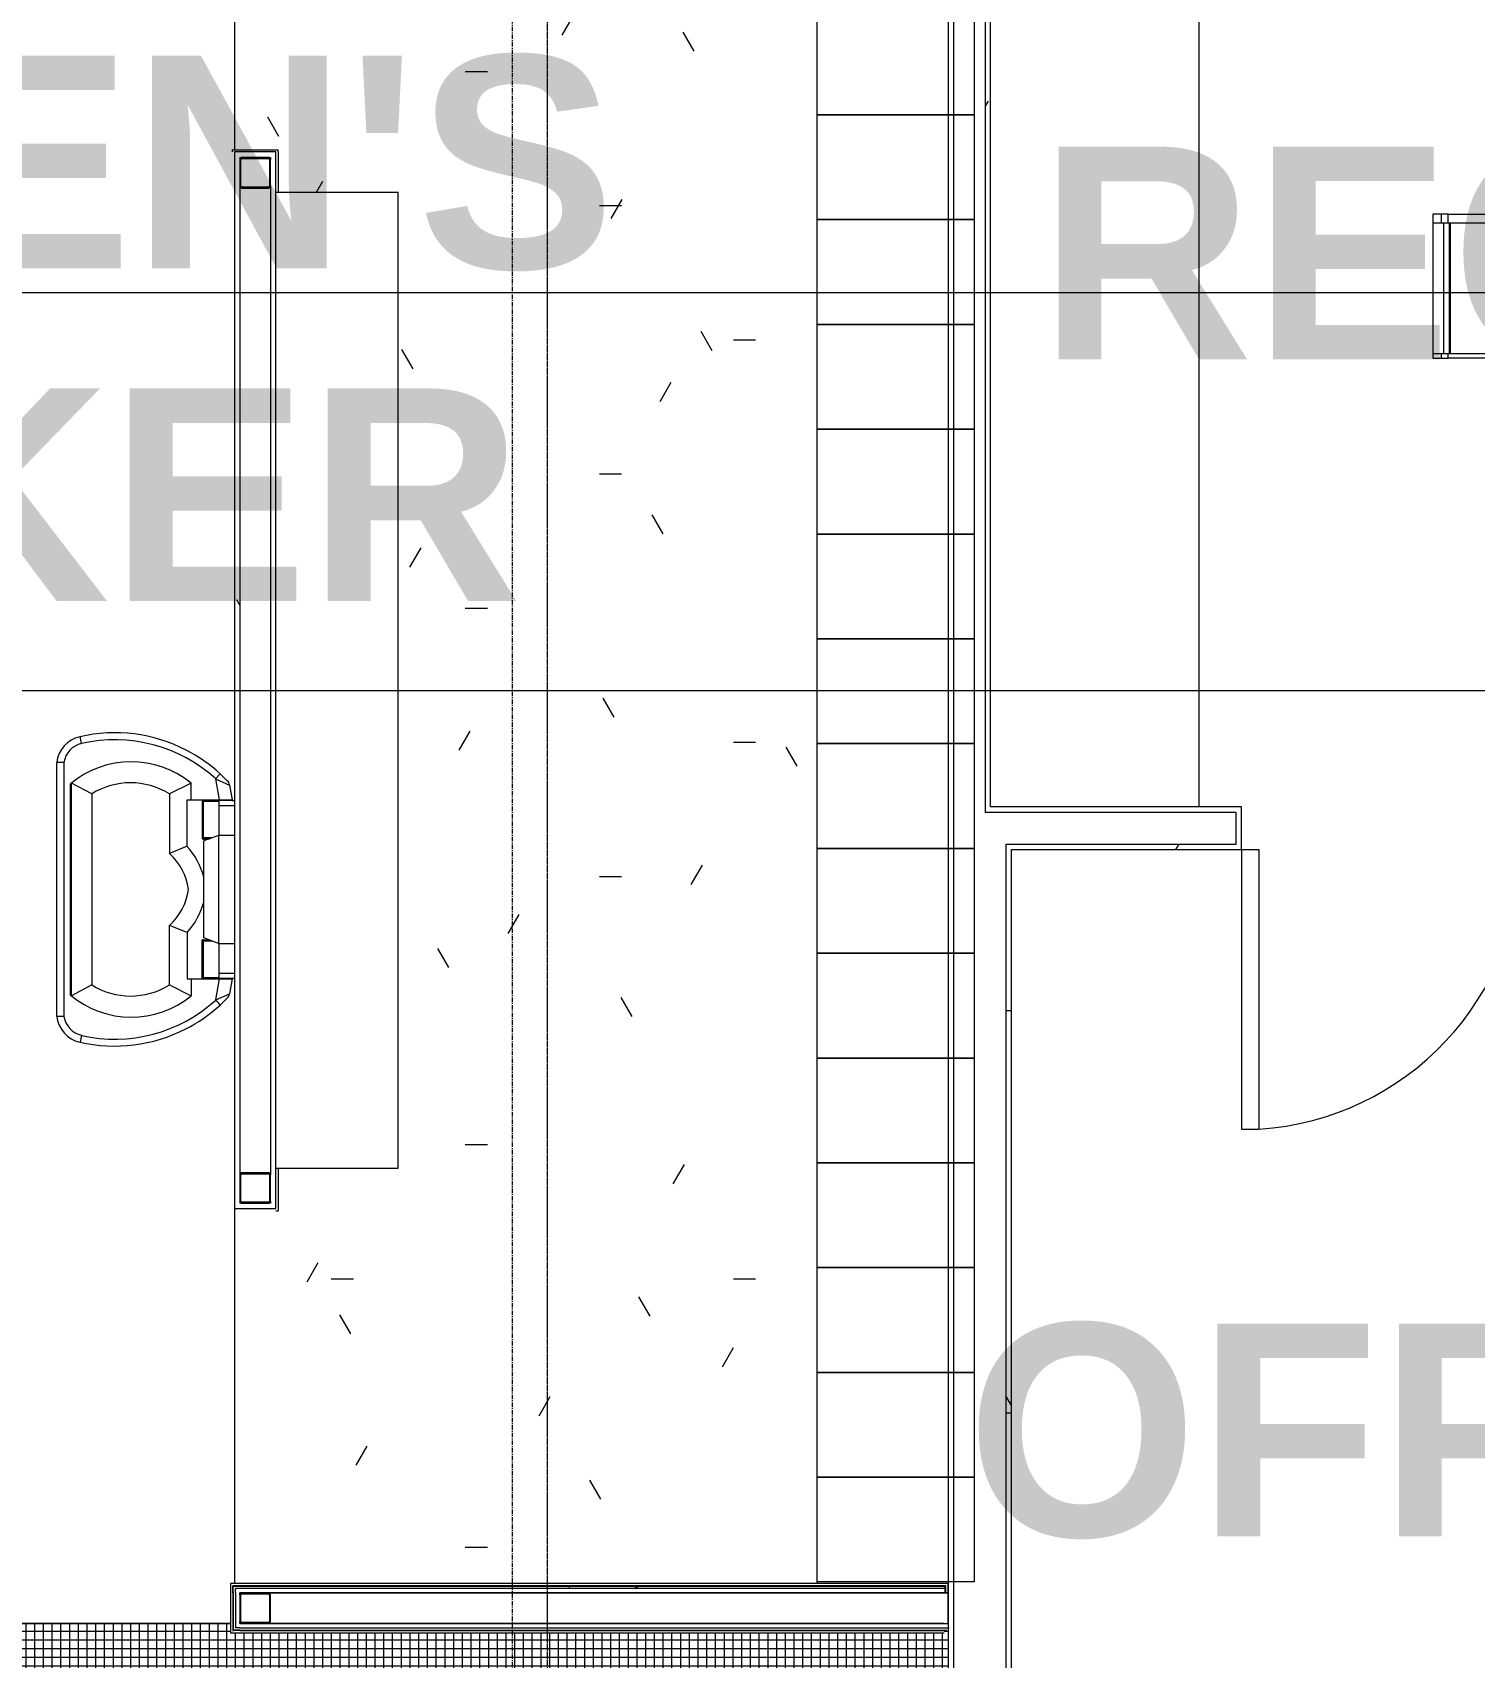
# Model space of a CAD drawing. Header units: inches. Extents: x 25369 to 33163, y -23509 to -20274.
# Drawn here: x 31563.5 to 31728.7, y -22699.3 to -22513.3 of the extents above; entities that cross this region are included whole.
import ezdxf

# ---------------------------------------------------------------- set-up
doc = ezdxf.new("R2010")
doc.units = ezdxf.units.IN
doc.header["$MEASUREMENT"] = 0
doc.linetypes.add('Grid Line 1_2_', pattern=[0.875, 0.5, -0.125, 0.125, -0.125])
for name, color, linetype, lineweight in [('A-DOOR', 31, 'Continuous', 13), ('A-FLOR', 192, 'Continuous', 13), ('A-FLOR-PATT', 8, 'Continuous', 13), ('A-WALL', 113, 'Continuous', 13), ('A-WALL-PATT', 111, 'Continuous', 25), ('G-ANNO-SYMB', 111, 'Continuous', 9), ('I-FURN', 30, 'Continuous', 13), ('I-WALL', 2, 'Continuous', 13), ('M-AREA-IDEN', 171, 'Continuous', 9), ('Q-CASE', 31, 'Continuous', 13), ('Q-SPCQ', 91, 'Continuous', 13), ('S-COLS', 52, 'Continuous', 13), ('S-GRID', 1, 'Continuous', 9)]:
    doc.layers.add(name, color=color, linetype=linetype, lineweight=lineweight)
doc.styles.add('Arial_B', font='arialbd.ttf', dxfattribs={"height": 24.354149})
pattern_1 = [(0, (5931.104, 0), (61.44, 15.36), [2.534, -43.546, 2.534, -43.546, -245.76]), (0, (5931.104, 0), (61.44, 15.36), [-92.16, 2.534, -89.626, 2.534, -43.546, -107.52]), (0, (5931.104, 0), (61.44, 15.36), [-230.4, 2.534, -28.186, 2.534, -74.266]), (120, (5954.144, 7.68), (-44.02215, 45.528601), [2.534, -43.546, 2.534, -43.546, -245.76]), (120, (5954.144, 7.68), (-44.02215, 45.528601), [-92.16, 2.534, -89.626, 2.534, -43.546, -107.52]), (120, (5954.144, 7.68), (-44.02215, 45.528601), [-230.4, 2.534, -28.186, 2.534, -74.266]), (240, (5961.824, 38.4), (-17.41785, -60.888601), [2.534, -43.546, 2.534, -43.546, -245.76]), (240, (5961.824, 38.4), (-17.41785, -60.888601), [-92.16, 2.534, -89.626, 2.534, -43.546, -107.52]), (240, (5961.824, 38.4), (-17.41785, -60.888601), [-230.4, 2.534, -28.186, 2.534, -74.266])]
pattern_2 = [(296.565, (5959.904, 17.28), (0.0001, 115.19999), [12.88, -244.715]), (33.69, (5965.66, 5.76), (-0.00014, 115.19958), [20.768, -394.592]), (33.69, (6080.86, 5.76), (-0.00014, 115.19958), [20.768, -394.592]), (33.69, (6196.06, 5.76), (-0.00014, 115.19958), [20.768, -394.592]), (116.565, (5982.944, 17.28), (0.0001, 115.19999), [12.88, -244.715]), (213.69, (5977.18, 28.8), (-0.00014, 115.19958), [20.768, -394.592]), (213.69, (6092.38, 28.8), (-0.00014, 115.19958), [20.768, -394.592]), (213.69, (6207.58, 28.8), (-0.00014, 115.19958), [20.768, -394.592]), (26.565, (6005.98, 17.28), (0.0001, 115.2), [25.76, -231.836]), (26.565, (6121.18, 17.28), (0.0001, 115.2), [25.76, -231.836]), (270, (6029.02, 28.8), (115.2, 7e-15), [11.52, -103.68]), (225, (6029.02, 17.28), (-1e-14, 115.20042), [16.292, -146.626]), (135, (6017.5, 5.76), (1e-14, 115.20042), [16.292, -146.626]), (288.435, (5982.944, 51.84), (-0.00042, 115.19956), [18.215, -346.08]), (18.435, (5988.7, 34.56), (-0.0004, 115.19956), [18.215, -346.08]), (18.435, (6103.9, 34.56), (-0.0004, 115.19956), [18.215, -346.08]), (18.435, (6219.1, 34.56), (-0.0004, 115.19956), [18.215, -346.08]), (135, (6005.98, 40.32), (1e-14, 115.20042), [16.292, -146.626]), (180, (5994.46, 51.84), (-1e-14, -115.2), [11.52, -103.68]), (251.565, (5954.144, 80.64), (0.00042, 115.19956), [18.215, -346.08]), (315, (5948.38, 63.36), (-1e-14, 115.20042), [16.292, -146.626]), (71.565, (5959.904, 51.84), (0.00042, 115.19956), [18.215, -346.08]), (135, (5965.66, 69.12), (1e-14, 115.20042), [16.292, -146.626]), (225, (6000.22, 80.64), (-1e-14, 115.20042), [16.292, -146.626]), (123.69, (5988.704, 69.12), (-0.00014, 115.19958), [20.768, -394.592]), (123.69, (6103.904, 69.12), (-0.00014, 115.19958), [20.768, -394.592]), (26.565, (5977.18, 86.4), (0.0001, 115.2), [12.88, -244.715]), (26.565, (6092.38, 86.4), (0.0001, 115.2), [12.88, -244.715]), (315, (5988.7, 92.16), (-1e-14, 115.20042), [16.292, -146.626]), (213.69, (6040.54, 109.44), (-0.00014, 115.19958), [20.768, -394.592]), (213.69, (6155.74, 109.44), (-0.00014, 115.19958), [20.768, -394.592]), (213.69, (6270.94, 109.44), (-0.00014, 115.19958), [20.768, -394.592]), (296.565, (6023.264, 97.92), (0.0001, 115.19999), [12.88, -244.715]), (45, (6029.02, 86.4), (1e-14, 115.20042), [16.292, -146.626]), (90, (6040.54, 97.92), (-115.2, 7e-15), [11.52, -103.68]), (213.69, (5988.7, 115.2), (-0.00014, 115.19958), [20.768, -394.592]), (213.69, (6103.9, 115.2), (-0.00014, 115.19958), [20.768, -394.592]), (213.69, (6219.1, 115.2), (-0.00014, 115.19958), [20.768, -394.592]), (315, (5971.42, 103.68), (-1e-14, 115.20042), [8.146, -154.772]), (26.565, (5977.18, 97.92), (0.0001, 115.2), [12.88, -244.715]), (26.565, (6092.38, 97.92), (0.0001, 115.2), [12.88, -244.715]), (90, (5988.7, 103.68), (-115.2, 7e-15), [11.52, -103.68]), (333.435, (5942.62, 109.44), (-0.0001, 115.2), [12.88, -244.715]), (333.435, (6057.82, 109.44), (-0.0001, 115.2), [12.88, -244.715]), (243.435, (5954.144, 103.68), (-0.0001, 115.19999), [12.88, -244.715]), (161.565, (5948.38, 92.16), (0.0004, 115.19956), [18.215, -346.08]), (161.565, (6063.58, 92.16), (0.0004, 115.19956), [18.215, -346.08]), (161.565, (6178.78, 92.16), (0.0004, 115.19956), [18.215, -346.08]), (45, (5931.1, 97.92), (1e-14, 115.20042), [16.292, -146.626]), (26.565, (5936.86, 0), (0.0001, 115.2), [12.88, -244.715]), (26.565, (6052.06, 0), (0.0001, 115.2), [12.88, -244.715]), (116.565, (5948.384, 5.76), (0.0001, 115.19999), [12.88, -244.715]), (206.565, (5942.62, 17.28), (0.0001, 115.2), [12.88, -244.715]), (206.565, (6057.82, 17.28), (0.0001, 115.2), [12.88, -244.715]), (296.565, (5931.104, 11.52), (0.0001, 115.19999), [12.88, -244.715]), (14.036, (6017.5, 51.84), (0.0005, 115.19957), [23.749, -451.233]), (14.036, (6132.7, 51.84), (0.0005, 115.19957), [23.749, -451.233]), (14.036, (6247.9, 51.84), (0.0005, 115.19957), [23.749, -451.233]), (14.036, (6363.1, 51.84), (0.0005, 115.19957), [23.749, -451.233]), (135, (6040.54, 57.6), (1e-14, 115.20042), [16.292, -146.626]), (198.435, (6029.02, 69.12), (-0.0004, 115.19956), [18.215, -346.08]), (198.435, (6144.22, 69.12), (-0.0004, 115.19956), [18.215, -346.08]), (198.435, (6259.42, 69.12), (-0.0004, 115.19956), [18.215, -346.08]), (296.565, (6011.744, 63.36), (0.0001, 115.19999), [12.88, -244.715]), (333.435, (5936.86, 34.56), (-0.0001, 115.2), [12.88, -244.715]), (333.435, (6052.06, 34.56), (-0.0001, 115.2), [12.88, -244.715]), (45, (5948.38, 28.8), (1e-14, 115.20042), [8.146, -154.772]), (116.565, (5954.144, 34.56), (0.0001, 115.19999), [12.88, -244.715]), (225, (5948.38, 46.08), (-1e-14, 115.20042), [16.292, -146.626])]

# ---------------------------------------------------------------- blocks, each defined once
blk = doc.blocks.new('Locker-Double Stacked - one-3246-Overall Floor Plan')
at = {"layer": 'I-FURN', "color": 43, "lineweight": 9}
for p, q in [((-6, -9), (-6, 9)), ((-6, 9), (6, 9)), ((6, 9), (6, -9)), ((6, -9), (-6, -9))]:
    blk.add_line(p, q, dxfattribs=at)
blk = doc.blocks.new('Furniture 5 - Furniture 1-2367-Overall Floor Plan')
at = {"layer": 'I-FURN', "color": 43, "lineweight": 9}
for p, q in [((25653.99, -22499.67), (25639.99, -22499.67)), ((25653.99, -22611.42), (25653.99, -22499.67)), ((25639.99, -22611.42), (25653.99, -22611.42))]:
    blk.add_line(p, q, dxfattribs=at)
blk = doc.blocks.new('HSS-Hollow Structural Section-Column - HSS3-1_2X3-1_2X1_8-V68-Overall Floor Plan')
at = {"layer": 'S-COLS', "lineweight": 9}
h = blk.add_hatch(dxfattribs=at)
h.set_pattern_fill('FP_79', color=253, style=0, pattern_type=2)
h.set_pattern_definition([(45, (-19726.787, 22693.678), (-19.00703, 19.00703), []), (45, (-19726.787, 22722.478), (-19.00703, 19.00703), [])])
h.paths.add_polyline_path([(-1.52, -1.75), (1.52, -1.75), (1.52, -1.63), (-1.52, -1.63)], flags=0)
h.paths.add_polyline_path([(-1.75, -1.52), (-1.63, -1.52), (-1.63, 1.52), (-1.75, 1.52), (-1.75, -1.4)], flags=0)
h.paths.add_polyline_path([(1.63, -1.52), (1.75, -1.52), (1.75, 1.52), (1.63, 1.52), (1.63, -1.4)], flags=0)
h.paths.add_polyline_path([(1.52, 1.63), (1.52, 1.75), (-1.52, 1.75), (-1.52, 1.63)], flags=0)
at = {"layer": 'S-COLS', "color": 7}
for p, q in [((-1.75, 1.52), (-1.75, -1.52)), ((-1.63, -1.52), (-1.63, 1.52)), ((1.52, 1.75), (-1.52, 1.75)), ((-1.52, 1.63), (1.52, 1.63)), ((1.63, 1.52), (1.63, -1.52)), ((1.75, -1.52), (1.75, 1.52)), ((1.52, -1.63), (-1.52, -1.63)), ((-1.52, -1.75), (1.52, -1.75))]:
    blk.add_line(p, q, dxfattribs=at)
for centre, radius, start, end in [((-1.52, 1.52), 0.232, 90, 180), ((-1.52, 1.52), 0.116, 90, 180), ((1.52, 1.52), 0.232, 360, 90), ((1.52, 1.52), 0.116, 0, 90), ((-1.52, -1.52), 0.232, 180, 270), ((-1.52, -1.52), 0.116, 180, 270), ((1.52, -1.52), 0.232, 270, 360), ((1.52, -1.52), 0.116, 270, 360)]:
    blk.add_arc(centre, radius, start, end, dxfattribs=at)
blk = doc.blocks.new('HSS-Hollow Structural Section-Column - HSS3-1_2X3-1_2X1_8-V69-Overall Floor Plan')
at = {"layer": 'S-COLS', "color": 7}
for p, q in [((-1.75, 1.518), (-1.75, -1.518)), ((-1.634, -1.518), (-1.634, 1.518)), ((1.518, 1.75), (-1.518, 1.75)), ((-1.518, 1.634), (1.518, 1.634)), ((1.634, 1.518), (1.634, -1.518)), ((1.75, -1.518), (1.75, 1.518)), ((1.518, -1.634), (-1.518, -1.634)), ((-1.518, -1.75), (1.518, -1.75))]:
    blk.add_line(p, q, dxfattribs=at)
for centre, radius, start, end in [((-1.518, 1.518), 0.232, 90, 180), ((-1.518, 1.518), 0.116, 90, 180), ((1.518, 1.518), 0.232, 360, 90), ((1.518, 1.518), 0.116, 0, 90), ((-1.518, -1.518), 0.232, 180, 270), ((-1.518, -1.518), 0.116, 180, 270), ((1.518, -1.518), 0.232, 270, 360), ((1.518, -1.518), 0.116, 270, 360)]:
    blk.add_arc(centre, radius, start, end, dxfattribs=at)
blk = doc.blocks.new('HSS-Hollow Structural Section-Column - HSS3-1_2X3-1_2X1_8-V74-Overall Floor Plan')
at = {"layer": 'S-COLS', "color": 7}
for p, q in [((-1.75, 1.518), (-1.75, -1.518)), ((-1.634, -1.518), (-1.634, 1.518)), ((1.518, 1.75), (-1.518, 1.75)), ((-1.518, 1.634), (1.518, 1.634)), ((1.634, 1.518), (1.634, -1.518)), ((1.75, -1.518), (1.75, 1.518)), ((1.518, -1.634), (-1.518, -1.634)), ((-1.518, -1.75), (1.518, -1.75))]:
    blk.add_line(p, q, dxfattribs=at)
for centre, radius, start, end in [((-1.518, 1.518), 0.232, 90, 180), ((-1.518, 1.518), 0.116, 90, 180), ((1.518, 1.518), 0.232, 360, 90), ((1.518, 1.518), 0.116, 0, 90), ((-1.518, -1.518), 0.232, 180, 270), ((-1.518, -1.518), 0.116, 180, 270), ((1.518, -1.518), 0.232, 270, 360), ((1.518, -1.518), 0.116, 270, 360)]:
    blk.add_arc(centre, radius, start, end, dxfattribs=at)
blk = doc.blocks.new('Change_Table-Flip_Down-Frost_Products_LTD_-1125 - Polyethylene-White-366105-Overall Floor Plan')
at = {"layer": 'Q-SPCQ', "color": 43, "lineweight": 9}
for p, q in [((25405.77, -22594.65), (25405.95, -22593.86)), ((25389.09, -22598.91), (25389.89, -22598.11)), ((25407.79, -22596.82), (25408.62, -22596.82)), ((25407.79, -22625.89), (25407.79, -22596.82)), ((25408.62, -22596.82), (25408.62, -22625.89)), ((25388.51, -22601.1), (25388.81, -22599.4)), ((25390.4, -22598.7), (25388.81, -22599.4)), ((25390.4, -22598.7), (25389.98, -22601.1)), ((25395.7, -22600.41), (25393.21, -22599.17)), ((25393.21, -22601.1), (25393.21, -22599.17)), ((25395.7, -22600.41), (25395.7, -22607.23)), ((25404.61, -22600.41), (25406.94, -22599.17)), ((25404.61, -22622.3), (25404.61, -22600.41)), ((25406.94, -22599.17), (25406.94, -22623.53)), ((25407.04, -22599.25), (25407.04, -22623.45)), ((25388.27, -22601.15), (25388.51, -22601.15)), ((25390.02, -22601.75), (25388.27, -22601.75)), ((25393.69, -22601.1), (25388.51, -22601.1)), ((25388.51, -22601.15), (25388.51, -22601.1)), ((25388.51, -22601.15), (25391.73, -22601.15)), ((25390.02, -22601.15), (25390.02, -22605.18)), ((25391.83, -22601.25), (25390.02, -22601.25)), ((25391.83, -22605.43), (25391.83, -22601.25)), ((25391.96, -22601.1), (25391.96, -22605.5)), ((25393.69, -22606.42), (25393.69, -22601.1)), ((25390.07, -22605.18), (25388.27, -22605.18)), ((25390.07, -22617.53), (25390.07, -22605.18)), ((25390.07, -22605.18), (25391.77, -22605.8)), ((25390.75, -22605.43), (25391.83, -22605.43)), ((25391.73, -22605.53), (25391.02, -22605.53)), ((25391.86, -22605.6), (25391.23, -22605.6)), ((25391.77, -22605.8), (25391.77, -22616.91)), ((25393.69, -22606.42), (25395.7, -22607.23)), ((25390.07, -22617.53), (25391.77, -22616.91)), ((25391.73, -22617.18), (25391.02, -22617.18)), ((25391.86, -22617.1), (25391.23, -22617.1)), ((25391.96, -22621.6), (25391.96, -22617.2)), ((25393.69, -22616.29), (25395.7, -22615.47)), ((25393.69, -22616.29), (25393.69, -22621.6)), ((25395.7, -22622.3), (25395.7, -22615.47)), ((25388.27, -22617.53), (25390.07, -22617.53)), ((25390.02, -22617.53), (25390.02, -22621.55)), ((25390.75, -22617.28), (25391.83, -22617.28)), ((25391.83, -22621.45), (25391.83, -22617.28)), ((25390.02, -22620.95), (25388.27, -22620.95)), ((25388.51, -22621.55), (25388.27, -22621.55)), ((25388.51, -22621.55), (25391.73, -22621.55)), ((25388.51, -22621.6), (25388.51, -22621.55)), ((25393.69, -22621.6), (25388.51, -22621.6)), ((25388.81, -22623.31), (25388.51, -22621.6)), ((25389.98, -22621.6), (25390.4, -22624.01)), ((25391.83, -22621.45), (25390.02, -22621.45)), ((25393.21, -22621.6), (25393.21, -22623.54)), ((25393.21, -22623.54), (25395.7, -22622.3)), ((25404.61, -22622.3), (25406.94, -22623.53)), ((25390.42, -22624.03), (25388.81, -22623.31)), ((25389.89, -22624.6), (25389.09, -22623.8)), ((25389.89, -22624.6), (25390.42, -22624.03)), ((25407.79, -22625.89), (25408.62, -22625.89)), ((25405.77, -22628.06), (25405.95, -22628.85))]:
    blk.add_line(p, q, dxfattribs=at)
for centre, radius, start, end in [((25401.95, -22611.33), 17.12, 77.1058, 132.4083), ((25401.98, -22611.33), 17.91, 77.1036, 117.0252), ((25405.18, -22597.23), 2.65, 8.9006, 77.1058), ((25405.21, -22597.22), 3.44, 6.6703, 77.1036), ((25401.98, -22611.33), 17.91, 117.0252, 132.4157), ((25400.07, -22607.6), 10.87, 50.1591, 129.1586), ((25395.94, -22593.4), 7.66, 217.8807, 223.7167), ((25389.63, -22599.54), 0.83, 130.6052, 170.0067), ((25400.16, -22607.61), 8.46, 58.2462, 121.7538), ((25391.73, -22601.25), 0.1, 0, 90), ((25391.73, -22605.43), 0.1, 270, 0), ((25391.86, -22605.5), 0.1, 270, 0), ((25400.01, -22612.18), 8.55, 137.6677, 164.5358), ((25400.07, -22612.18), 6.59, 131.4443, 172.8364), ((25400.07, -22610.53), 6.59, 187.1636, 228.5557), ((25400.01, -22610.53), 8.55, 195.4642, 222.3323), ((25391.73, -22617.28), 0.1, 0, 90), ((25391.86, -22617.2), 0.1, 0, 90), ((25391.73, -22621.45), 0.1, 270, 0), ((25400.16, -22615.1), 8.46, 238.2462, 301.7538), ((25389.63, -22623.17), 0.83, 189.9933, 229.3948), ((25401.98, -22611.38), 17.91, 227.5846, 242.8439), ((25401.95, -22611.37), 17.12, 227.5917, 282.8942), ((25400.07, -22615.1), 10.87, 230.8414, 309.8409), ((25405.18, -22625.48), 2.65, 282.8942, 351.0994), ((25405.21, -22625.49), 3.44, 282.8964, 353.3297), ((25401.98, -22611.38), 17.91, 242.8439, 282.8964)]:
    blk.add_arc(centre, radius, start, end, dxfattribs=at)
blk = doc.blocks.new('Locker Rooms and Restrooms_rvt-2-Overall Floor Plan')
at = {"layer": 'A-FLOR-PATT', "lineweight": 9}
h = blk.add_hatch(dxfattribs=at)
h.set_pattern_fill('FP_17', color=43, style=0, pattern_type=2)
h.set_pattern_definition(pattern_1)
h.paths.add_polyline_path([(25655.52, -22690.87), (25722.27, -22690.87), (25722.27, -22370.3), (25715.14, -22370.3), (25715.14, -22371.05), (25673.64, -22371.05), (25673.64, -22477.74), (25660.52, -22477.74), (25660.52, -22482.62), (25660.27, -22482.62), (25660.27, -22482.37), (25655.52, -22482.37), (25655.52, -22526.68), (25660.52, -22526.68), (25660.52, -22531.56), (25674.27, -22531.56), (25674.27, -22643.31), (25660.52, -22643.31), (25660.52, -22648.18), (25660.27, -22648.18), (25660.27, -22647.93), (25655.52, -22647.93), (25655.52, -22685.4)], flags=0)
h.paths.add_polyline_path([(25660.27, -22481.74), (25660.27, -22477.74), (25659.64, -22477.74), (25659.64, -22481.74)], flags=0)
h.paths.add_polyline_path([(25656.14, -22370.43), (25659.64, -22370.43), (25659.64, -22370.3), (25655.52, -22370.3), (25655.52, -22370.43)], flags=0)
h = blk.add_hatch(dxfattribs=at)
h.set_pattern_fill('FP_75', color=43, style=0, pattern_type=2)
h.set_pattern_definition([(180, (31990.744, -22714.297), (-1e-16, -1), []), (270, (31990.744, -22714.297), (1, 6e-17), [])])
h.paths.add_polyline_path([(25559.27, -22749.17), (25559.34, -22749.48), (25559.33, -22749.42)], flags=0)
h.paths.add_polyline_path([(25601.39, -22749.04), (25601.47, -22749.35), (25601.45, -22749.29)], flags=0)
h.paths.add_polyline_path([(25643.52, -22749.04), (25643.59, -22749.35), (25643.58, -22749.29)], flags=0)
h.paths.add_polyline_path([(25655.33, -22696.49), (25655.39, -22696.24), (25655.33, -22696.24)], flags=0)
h.paths.add_polyline_path([(25521.39, -22750.35), (25559.02, -22750.35), (25559.02, -22749.17), (25564.64, -22749.17), (25564.64, -22750.35), (25601.14, -22750.35), (25601.14, -22749.04), (25606.77, -22749.04), (25606.77, -22750.35), (25643.27, -22750.35), (25643.27, -22749.04), (25648.89, -22749.04), (25648.89, -22750.35), (25685.39, -22750.35), (25685.39, -22749.49), (25700.83, -22749.49), (25700.83, -22750.35), (25737.27, -22750.35), (25737.27, -22695.93), (25737.14, -22695.93), (25737.08, -22696.18), (25736.83, -22696.24), (25736.83, -22696.49), (25655.08, -22696.49), (25655.08, -22695.43), (25609.2, -22695.43), (25609.2, -22696.49), (25522.52, -22696.49), (25522.52, -22696.18), (25522.27, -22696.18), (25522.2, -22695.93), (25521.95, -22695.93), (25521.95, -22695.43), (25521.39, -22695.43), (25521.39, -22724.13)], flags=0)
h.paths.add_polyline_path([(25700.52, -22749.8), (25700.58, -22749.74), (25700.52, -22749.74), (25700.27, -22749.8)], flags=0)
h.paths.add_polyline_path([(25564.08, -22749.48), (25564.39, -22749.4), (25564.33, -22749.42)], flags=0)
h.paths.add_polyline_path([(25648.33, -22749.35), (25648.64, -22749.28), (25648.58, -22749.29)], flags=0)
h.paths.add_polyline_path([(25606.2, -22749.35), (25606.52, -22749.28), (25606.45, -22749.29)], flags=0)
h.paths.add_polyline_path([(25608.89, -22696.18), (25608.93, -22696.09), (25608.89, -22695.93)], flags=0)
at = {"layer": 'A-WALL-PATT', "lineweight": 9}
h = blk.add_hatch(dxfattribs=at)
h.set_pattern_fill('FP_17', color=253, style=0, pattern_type=2)
h.set_pattern_definition(pattern_1)
h.paths.add_polyline_path([(25656.14, -22647.93), (25659.64, -22647.93), (25659.64, -22647.3), (25656.14, -22647.3), (25656.14, -22527.55), (25659.64, -22527.55), (25659.64, -22526.93), (25655.52, -22526.93), (25655.52, -22647.93)], flags=0)
h = blk.add_hatch(dxfattribs=at)
h.set_pattern_fill('FP_53', color=253, style=0, pattern_type=2)
h.set_pattern_definition(pattern_2)
h.paths.add_polyline_path([(25736.95, -22691.43), (25736.95, -22691.18), (25655.39, -22691.18), (25655.39, -22691.43), (25662.12, -22691.43)], flags=0)
h = blk.add_hatch(dxfattribs=at)
h.set_pattern_fill('FP_53', color=253, style=0, pattern_type=2)
h.set_pattern_definition(pattern_2)
h.paths.add_polyline_path([(25736.95, -22691.18), (25737.02, -22691.12), (25662.12, -22691.18)], flags=0)
at = {"layer": 'A-FLOR', "color": 43, "lineweight": 9}
for p, q in [((25722.27, -22690.87), (25722.27, -22370.3)), ((25655.52, -22482.37), (25655.52, -22526.69)), ((25655.52, -22647.93), (25655.52, -22690.87)), ((25655.08, -22695.43), (25609.2, -22695.43))]:
    blk.add_line(p, q, dxfattribs=at)
at = {"layer": 'A-WALL', "color": 7}
for p, q in [((25656.14, -22527.55), (25659.64, -22527.55)), ((25656.14, -22527.55), (25656.14, -22527.8)), ((25659.64, -22527.55), (25659.64, -22527.8)), ((25656.14, -22530.83), (25656.14, -22644.05)), ((25659.64, -22530.83), (25659.64, -22644.05)), ((25656.14, -22647.08), (25656.14, -22647.3)), ((25656.37, -22647.3), (25656.14, -22647.3)), ((25659.64, -22647.3), (25659.41, -22647.3)), ((25659.64, -22647.08), (25659.64, -22647.3)), ((25655.33, -22691.18), (25655.33, -22691.12)), ((25737.02, -22691.12), (25655.33, -22691.12)), ((25655.33, -22691.93), (25655.33, -22691.18)), ((25655.39, -22691.43), (25655.39, -22691.18)), ((25736.95, -22691.18), (25655.39, -22691.18)), ((25655.39, -22691.93), (25655.39, -22691.43)), ((25655.64, -22691.93), (25655.64, -22691.43)), ((25736.95, -22691.43), (25655.64, -22691.43)), ((25736.95, -22691.93), (25736.95, -22691.18)), ((25737.02, -22691.18), (25737.02, -22691.12)), ((25737.02, -22691.93), (25737.02, -22691.18)), ((25655.33, -22691.93), (25655.33, -22696.24)), ((25655.39, -22691.93), (25655.39, -22696.18)), ((25655.64, -22691.93), (25655.64, -22695.93)), ((25655.39, -22696.24), (25655.33, -22696.24)), ((25655.64, -22696.18), (25655.39, -22696.18)), ((25656.14, -22696.24), (25655.39, -22696.24)), ((25656.14, -22695.93), (25655.64, -22695.93)), ((25656.14, -22696.18), (25655.64, -22696.18)), ((25656.14, -22695.93), (25736.83, -22695.93)), ((25656.14, -22696.18), (25736.83, -22696.18)), ((25656.14, -22696.24), (25736.83, -22696.24)), ((25736.83, -22695.93), (25737.14, -22695.93)), ((25736.83, -22696.18), (25737.08, -22696.18)), ((25736.83, -22696.24), (25737.08, -22696.24)), ((25737.08, -22696.18), (25737.14, -22696.18)), ((25737.14, -22695.93), (25737.39, -22695.93))]:
    blk.add_line(p, q, dxfattribs=at)
at = {"layer": 'I-WALL', "color": 43, "lineweight": 9}
for p, q in [((25655.27, -22526.68), (25660.52, -22526.68)), ((25655.27, -22526.68), (25655.27, -22526.93)), ((25660.52, -22526.93), (25660.52, -22526.68)), ((25660.52, -22526.93), (25660.52, -22531.56)), ((25660.52, -22643.31), (25660.52, -22648.18)), ((25660.27, -22648.18), (25660.52, -22648.18))]:
    blk.add_line(p, q, dxfattribs=at)
at = {"layer": 'I-WALL', "color": 7}
for p, q in [((25656.14, -22526.93), (25655.52, -22526.93)), ((25655.52, -22526.93), (25655.52, -22647.93)), ((25659.64, -22526.93), (25656.14, -22526.93)), ((25660.27, -22526.93), (25659.64, -22526.93)), ((25660.27, -22647.93), (25660.27, -22526.93)), ((25655.52, -22647.93), (25656.14, -22647.93)), ((25656.14, -22647.93), (25659.64, -22647.93)), ((25659.64, -22647.93), (25660.27, -22647.93)), ((25737.27, -22690.87), (25655.08, -22690.87)), ((25655.08, -22690.87), (25655.08, -22691.12)), ((25655.08, -22691.12), (25655.08, -22691.93)), ((25737.27, -22691.12), (25737.27, -22690.87)), ((25737.27, -22691.93), (25737.27, -22691.12)), ((25655.08, -22691.93), (25655.08, -22696.49)), ((25656.37, -22691.93), (25656.14, -22691.93)), ((25656.14, -22691.93), (25656.14, -22692.16)), ((25656.14, -22692.16), (25656.14, -22691.93)), ((25656.14, -22691.93), (25656.37, -22691.93)), ((25737.27, -22691.93), (25659.41, -22691.93)), ((25659.41, -22691.93), (25736.95, -22691.93)), ((25736.95, -22691.93), (25737.02, -22691.93)), ((25737.02, -22691.93), (25737.27, -22691.93)), ((25737.27, -22695.43), (25737.27, -22691.93)), ((25656.14, -22695.2), (25656.14, -22695.43)), ((25656.14, -22695.43), (25656.14, -22695.2)), ((25655.08, -22696.49), (25655.33, -22696.49)), ((25655.33, -22696.49), (25656.14, -22696.49)), ((25656.14, -22695.43), (25656.37, -22695.43)), ((25656.37, -22695.43), (25656.14, -22695.43)), ((25656.14, -22696.49), (25736.83, -22696.49)), ((25659.41, -22695.43), (25737.27, -22695.43)), ((25736.83, -22695.43), (25659.41, -22695.43))]:
    blk.add_line(p, q, dxfattribs=at)
at = {"color": 43, "lineweight": 9}
for name, p, rotation in [('Locker-Double Stacked - one-3246-Overall Floor Plan', (25731.27, -22516.68), 270), ('Locker-Double Stacked - one-3246-Overall Floor Plan', (25731.27, -22528.68), 270), ('Locker-Double Stacked - one-3246-Overall Floor Plan', (25731.27, -22540.68), 270), ('Locker-Double Stacked - one-3246-Overall Floor Plan', (25731.27, -22552.68), 270), ('Locker-Double Stacked - one-3246-Overall Floor Plan', (25731.27, -22564.68), 270), ('Locker-Double Stacked - one-3246-Overall Floor Plan', (25731.27, -22576.68), 270), ('Locker-Double Stacked - one-3246-Overall Floor Plan', (25731.27, -22588.68), 270), ('Change_Table-Flip_Down-Frost_Products_LTD_-1125 - Polyethylene-White-366105-Overall Floor Plan', (51043.78, -45222.73), 180), ('Locker-Double Stacked - one-3246-Overall Floor Plan', (25731.27, -22600.68), 270), ('Locker-Double Stacked - one-3246-Overall Floor Plan', (25731.27, -22612.68), 270), ('Locker-Double Stacked - one-3246-Overall Floor Plan', (25731.27, -22624.68), 270), ('Locker-Double Stacked - one-3246-Overall Floor Plan', (25731.27, -22636.68), 270), ('Locker-Double Stacked - one-3246-Overall Floor Plan', (25731.27, -22648.68), 270), ('Locker-Double Stacked - one-3246-Overall Floor Plan', (25731.27, -22660.68), 270), ('Locker-Double Stacked - one-3246-Overall Floor Plan', (25731.27, -22672.68), 270), ('Locker-Double Stacked - one-3246-Overall Floor Plan', (25731.27, -22684.68), 270)]:
    blk.add_blockref(name, p, dxfattribs=dict(at, rotation=rotation))
for name, p in [('HSS-Hollow Structural Section-Column - HSS3-1_2X3-1_2X1_8-V69-Overall Floor Plan', (25657.89, -22529.31)), ('Furniture 5 - Furniture 1-2367-Overall Floor Plan', (20.28, -31.89)), ('HSS-Hollow Structural Section-Column - HSS3-1_2X3-1_2X1_8-V74-Overall Floor Plan', (25657.89, -22645.56)), ('HSS-Hollow Structural Section-Column - HSS3-1_2X3-1_2X1_8-V68-Overall Floor Plan', (25657.89, -22693.68))]:
    blk.add_blockref(name, p, dxfattribs=at)
blk = doc.blocks.new('Struct_Xcel_Sports Complex_rvt-2-Overall Floor Plan')
at = {"layer": 'A-FLOR', "color": 43, "lineweight": 9}
blk.add_line((25609.2, -22695.43), (25655.08, -22695.43), dxfattribs=at)
blk = doc.blocks.new('Casework 1 - Casework 1-456223-Overall Floor Plan')
at = {"layer": 'Q-CASE', "color": 43, "lineweight": 9}
blk.add_line((25766.02, -22601.93), (25766.02, -22383.55), dxfattribs=at)
blk = doc.blocks.new('Single-Flush - 32_ x 84_-489871-Overall Floor Plan')
at = {"layer": 'A-DOOR', "color": 7}
for p, q in [((14, 2.44), (14, 34.44)), ((16, 34.44), (14, 34.44)), ((16, 2.44), (16, 34.44)), ((16, 2.44), (14, 2.44))]:
    blk.add_line(p, q, dxfattribs=at)
at = {"layer": 'A-DOOR', "color": 43, "lineweight": 9}
blk.add_arc((16, 2.44), 32.07, 93.5759, 180, dxfattribs=at)
blk = doc.blocks.new('Bar_Stool_6722_1_ - Bar_Stool_6722_1_-477960-Overall Floor Plan')
at = {"layer": 'I-FURN', "color": 43, "lineweight": 9}
for p, q in [((0, 19.21), (0, 21.13)), ((1, 21.13), (0, 21.13)), ((1, 21.13), (1, 20.14)), ((15.5, 20.14), (15.5, 21.13)), ((16.5, 21.13), (15.5, 21.13)), ((16.5, 21.13), (16.5, 19.21)), ((0, 17.72), (0, 19.21)), ((1, 20.14), (15.5, 20.14)), ((1, 20.14), (1, 19.99)), ((16, 20), (1, 20)), ((1, 19.89), (1, 19.99)), ((1, 17.63), (1, 19.89)), ((15.5, 19.98), (15.5, 20.14)), ((16, 19.99), (16, 19.89)), ((16, 19.89), (16, 17.63)), ((16.5, 19.21), (16.5, 17.72)), ((0, 1.78), (0, 17.72)), ((1, 2.03), (1, 17.63)), ((16, 17.63), (16, 2.03)), ((16.5, 17.72), (16.5, 1.78)), ((1, 1.91), (1, 2.03)), ((16, 2.03), (1, 2.03)), ((1, 1.24), (1, 1.91)), ((16, 1.91), (1, 1.91)), ((16, 2.03), (16, 1.91)), ((16, 1.91), (16, 1.24)), ((1, 1.78), (0, 1.78)), ((0, 1.78), (0, 0.98)), ((1, 0.98), (0, 0.98)), ((0, 0.98), (0, 0)), ((0, 0), (1, 0)), ((1, 0), (1, 1.24)), ((1, 1.24), (16, 1.24)), ((16.5, 1.78), (16, 1.78)), ((16, 1.24), (16, 0)), ((16.5, 0.98), (16, 0.98)), ((16, 0), (16.5, 0)), ((16.5, 0.98), (16.5, 1.78)), ((16.5, 0), (16.5, 0.98)), ((1, 0), (16, 0))]:
    blk.add_line(p, q, dxfattribs=at)

msp = doc.modelspace()

# ---------------------------------------------------------------- hatches: boundary and pattern name
at = {"layer": 'A-WALL-PATT', "lineweight": 9}
h = msp.add_hatch(dxfattribs=at)
h.set_pattern_fill('FP_17', color=253, style=0, pattern_type=2)
h.set_pattern_definition(pattern_1)
h.paths.add_polyline_path([(31668.37, -22604.37), (31668.99, -22604.37), (31668.99, -22369.55), (31668.37, -22369.55), (31668.37, -22569.2)], flags=0)
h = msp.add_hatch(dxfattribs=at)
h.set_pattern_fill('FP_17', color=253, style=0, pattern_type=2)
h.set_pattern_definition(pattern_1)
h.paths.add_polyline_path([(31673.24, -22602.55), (31673.24, -22369.55), (31668.99, -22369.55), (31668.99, -22370.18), (31672.62, -22370.18), (31672.62, -22602.55)], flags=0)
h = msp.add_hatch(dxfattribs=at)
h.set_pattern_fill('FP_17', color=253, style=0, pattern_type=2)
h.set_pattern_definition(pattern_1)
h.paths.add_polyline_path([(31668.99, -22787.3), (31668.99, -22767.89), (31668.37, -22767.89), (31668.37, -22787.3)], flags=0)
h.paths.add_polyline_path([(31668.99, -22767.09), (31668.99, -22604.37), (31668.37, -22604.37), (31668.44, -22767.09)], flags=0)
h = msp.add_hatch(dxfattribs=at)
h.set_pattern_fill('FP_17', color=253, style=0, pattern_type=2)
h.set_pattern_definition(pattern_1)
h.paths.add_polyline_path([(31789.49, -22606.8), (31790.12, -22606.8), (31790.12, -22606.18), (31734.62, -22606.18), (31734.62, -22604.37), (31733.99, -22604.37), (31733.99, -22606.8)], flags=0)
h.paths.add_polyline_path([(31701.99, -22606.8), (31701.99, -22604.37), (31701.37, -22604.37), (31701.37, -22606.18), (31675.62, -22606.18), (31675.62, -22606.8)], flags=0)
h = msp.add_hatch(dxfattribs=at)
h.set_pattern_fill('FP_17', color=253, style=0, pattern_type=2)
h.set_pattern_definition(pattern_1)
h.paths.add_polyline_path([(31675.62, -22787.3), (31675.62, -22606.18), (31674.99, -22606.18), (31674.99, -22787.3)], flags=0)

# ---------------------------------------------------------------- linework, layer by layer
at = {"layer": 'A-WALL', "color": 7}
for p, q in [((31668.99, -22370.18), (31668.99, -22767.09)), ((31672.62, -22370.18), (31672.62, -22602.55)), ((31701.37, -22602.55), (31672.62, -22602.55)), ((31701.37, -22606.18), (31701.37, -22602.55)), ((31674.99, -22606.18), (31701.37, -22606.18)), ((31674.99, -22606.18), (31674.99, -22787.3))]:
    msp.add_line(p, q, dxfattribs=at)
at = {"layer": 'G-ANNO-SYMB'}
msp.add_line((32514.71, -22588.63), (27924.76, -22588.63), dxfattribs=at)
at = {"layer": 'I-WALL', "color": 7}
for p, q in [((31668.37, -22369.55), (31668.37, -22767.09)), ((31673.24, -22601.93), (31673.24, -22369.55)), ((31701.99, -22601.93), (31673.24, -22601.93)), ((31701.99, -22606.8), (31701.99, -22601.93)), ((31675.62, -22606.8), (31701.99, -22606.8)), ((31675.62, -22786.55), (31675.62, -22606.8))]:
    msp.add_line(p, q, dxfattribs=at)
at = {"layer": 'S-GRID', "linetype": 'Grid Line 1_2_'}
for p, q in [((31622.49, -23095.8), (31622.49, -20550.05)), ((31618.49, -23317.24), (31618.49, -20902.43)), ((31622.49, -23413.24), (31622.49, -20902.43)), ((32358.45, -22543.05), (27402.46, -22543.05)), ((32650.17, -22543.05), (27721.31, -22543.05))]:
    msp.add_line(p, q, dxfattribs=at)

# ---------------------------------------------------------------- block references
at = {"color": 250, "lineweight": 5}
for name in ['Struct_Xcel_Sports Complex_rvt-2-Overall Floor Plan', 'Locker Rooms and Restrooms_rvt-2-Overall Floor Plan']:
    msp.add_blockref(name, (5931.1, 0), dxfattribs=at)
at = {"layer": 'A-DOOR', "color": 250, "lineweight": 9, "rotation": 180}
msp.add_blockref('Single-Flush - 32_ x 84_-489871-Overall Floor Plan', (31717.99, -22604.37), dxfattribs=at)
at = {"layer": 'I-FURN', "color": 43, "lineweight": 9, "rotation": 270.0000000000007}
msp.add_blockref('Bar_Stool_6722_1_ - Bar_Stool_6722_1_-477960-Overall Floor Plan', (31723.9, -22534.05), dxfattribs=at)
at = {"layer": 'Q-CASE', "color": 43, "lineweight": 9}
msp.add_blockref('Casework 1 - Casework 1-456223-Overall Floor Plan', (5931.1, 0), dxfattribs=at)

# ---------------------------------------------------------------- texts
at = {"layer": 'M-AREA-IDEN', "char_height": 24.354, "attachment_point": 2, "line_spacing_factor": 0.938532, "style": 'Arial_B'}
for s, insert, width in [("WOMEN'S\\PLOCKER", (31547.79, -22515.91), 191.232), ('RECEPTION', (31777.99, -22526.33), 230.112), ('OFFICE', (31732.86, -22661.1), 144.864)]:
    msp.add_mtext(s, dxfattribs=dict(at, insert=insert, width=width))

doc.saveas('drawing.dxf')
